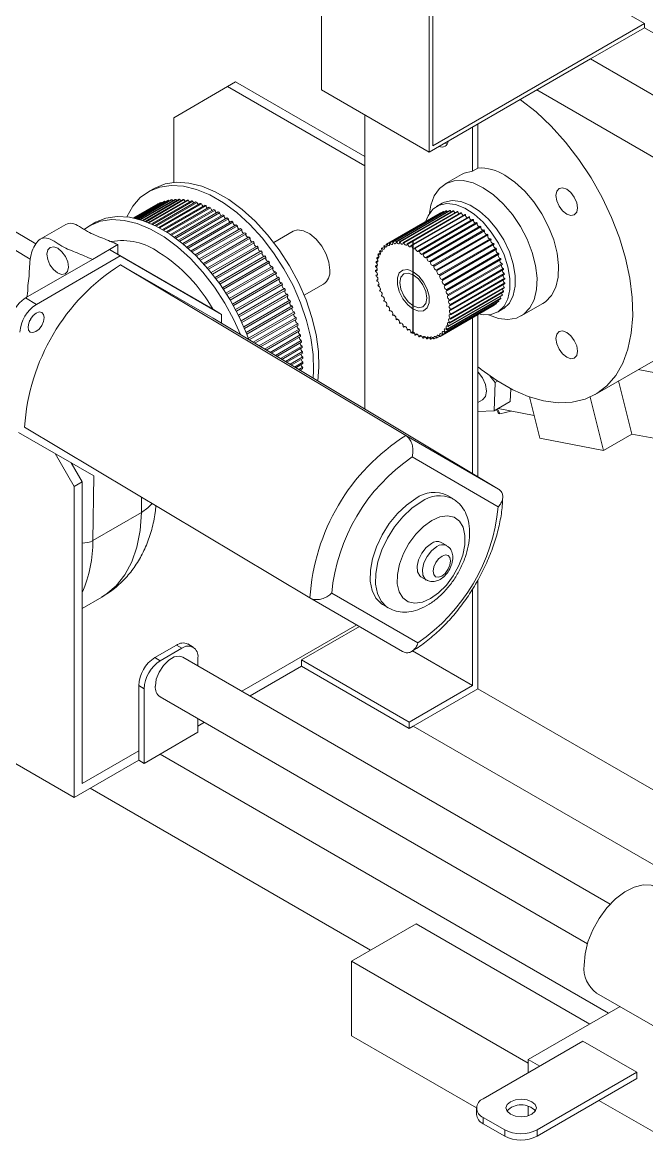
# Model space of a CAD drawing. Header units: millimetres. Extents: x 174 to 988, y 116 to 750.
# Drawn here: x 774.1 to 815.1, y 240.2 to 313.4 of the extents above; entities that cross this region are included whole.
import ezdxf

# ---------------------------------------------------------------- set-up
doc = ezdxf.new("R2010")
doc.units = ezdxf.units.MM
doc.linetypes.add('CENTERX2', pattern=[20.32, 12.7, -2.54, 2.54, -2.54])

msp = doc.modelspace()

# ---------------------------------------------------------------- linework, layer by layer
at = {"color": 7, "linetype": 'Continuous', "lineweight": 15}
for p, q in [((793.76, 308.929), (793.76, 321.177)), ((800.831, 304.847), (800.831, 317.095)), ((801.079, 317.238), (801.079, 305.276)), ((814.974, 313.297), (807.903, 317.379)), ((801.079, 305.276), (814.974, 313.297)), ((814.974, 313.297), (814.974, 313.011)), ((814.974, 313.011), (811.438, 310.97)), ((829.021, 304.902), (814.974, 313.011)), ((811.438, 310.97), (800.831, 304.847)), ((892.755, 264.027), (811.438, 310.97)), ((787.596, 309.152), (784.061, 307.11)), ((788.127, 309.458), (787.596, 309.152)), ((796.612, 303.947), (787.596, 309.152)), ((796.612, 304.56), (788.127, 309.458)), ((800.831, 304.847), (793.76, 308.929)), ((834.773, 293.417), (807.902, 308.929)), ((784.061, 302.861), (784.061, 307.11)), ((796.612, 307.283), (796.612, 287.997)), ((804.037, 303.81), (804.037, 306.698)), ((803.683, 306.493), (803.683, 303.606)), ((804.037, 303.81), (803.683, 303.606)), ((774.999, 298.83), (767.44, 303.349)), ((802.951, 303.38), (801.89, 302.768)), ((782.743, 302.454), (782.39, 302.25)), ((783.022, 301.455), (781.422, 300.532)), ((781.444, 300.527), (783.179, 301.528)), ((783.243, 301.554), (781.458, 300.524)), ((781.503, 300.514), (783.408, 301.614)), ((783.474, 301.634), (781.525, 300.509)), ((781.591, 300.493), (783.646, 301.68)), ((783.715, 301.695), (781.621, 300.486)), ((781.707, 300.464), (783.893, 301.726)), ((783.964, 301.735), (781.744, 300.453)), ((781.848, 300.424), (784.148, 301.752)), ((784.222, 301.756), (781.892, 300.411)), ((782.011, 300.373), (784.411, 301.758)), ((784.487, 301.756), (782.061, 300.356)), ((782.195, 300.309), (784.68, 301.744)), ((784.758, 301.737), (782.25, 300.289)), ((782.396, 300.232), (784.956, 301.71)), ((785.035, 301.697), (782.456, 300.208)), ((782.612, 300.141), (785.237, 301.657)), ((785.317, 301.638), (782.676, 300.113)), ((782.841, 300.035), (785.522, 301.583)), ((785.604, 301.559), (782.908, 300.002)), ((783.029, 301.442), (783.022, 301.455)), ((783.081, 299.914), (785.811, 301.49)), ((785.894, 301.46), (783.151, 299.877)), ((783.259, 301.528), (783.243, 301.554)), ((783.498, 301.594), (783.474, 301.634)), ((801.683, 301.494), (801.33, 301.289)), ((781.418, 300.532), (782.961, 301.423)), ((783.33, 299.777), (786.103, 301.378)), ((786.187, 301.343), (783.402, 299.735)), ((783.586, 299.624), (786.398, 301.247)), ((786.481, 301.206), (783.66, 299.578)), ((783.849, 299.455), (786.693, 301.097)), ((786.777, 301.051), (783.924, 299.404)), ((784.116, 299.27), (786.989, 300.929)), ((787.073, 300.878), (784.193, 299.215)), ((784.386, 299.07), (787.285, 300.743)), ((801.563, 300.847), (798.027, 298.806)), ((798.061, 298.825), (801.596, 300.866)), ((801.754, 300.939), (798.218, 298.898)), ((798.255, 298.911), (801.79, 300.952)), ((801.962, 300.997), (798.426, 298.956)), ((798.466, 298.962), (802.001, 301.003)), ((802.185, 301.02), (798.65, 298.979)), ((798.691, 298.979), (802.227, 301.02)), ((802.421, 301.008), (798.885, 298.967)), ((798.929, 298.961), (802.465, 301.002)), ((802.666, 300.961), (799.131, 298.92)), ((799.176, 298.908), (802.712, 300.949)), ((802.919, 300.88), (799.384, 298.839)), ((799.43, 298.821), (802.966, 300.862)), ((803.177, 300.766), (799.641, 298.725)), ((799.688, 298.701), (803.223, 300.742)), ((801.596, 300.866), (801.604, 300.852)), ((801.79, 300.952), (801.814, 300.911)), ((776.98, 300.11), (775.305, 299.143)), ((778.854, 300.209), (778.501, 300.005)), ((787.369, 300.687), (784.464, 299.01)), ((784.659, 298.854), (787.58, 300.54)), ((787.663, 300.479), (784.736, 298.789)), ((784.932, 298.622), (787.873, 300.32)), ((787.956, 300.255), (785.009, 298.554)), ((785.205, 298.377), (788.163, 300.084)), ((788.245, 300.015), (785.282, 298.304)), ((803.436, 300.619), (799.9, 298.578)), ((799.947, 298.548), (803.483, 300.589)), ((803.693, 300.442), (800.158, 298.401)), ((800.204, 298.366), (803.74, 300.407)), ((803.947, 300.236), (800.412, 298.195)), ((800.457, 298.155), (803.993, 300.196)), ((804.194, 300.004), (800.659, 297.963)), ((785.477, 298.117), (788.45, 299.833)), ((788.53, 299.759), (785.553, 298.041)), ((785.746, 297.843), (788.732, 299.567)), ((788.812, 299.489), (785.822, 297.763)), ((786.012, 297.557), (789.01, 299.287)), ((791.9, 299.657), (790.631, 298.924)), ((800.703, 297.918), (804.238, 299.959)), ((804.432, 299.747), (800.897, 297.706)), ((800.938, 297.658), (804.474, 299.699)), ((804.658, 299.47), (801.122, 297.429)), ((801.162, 297.377), (804.697, 299.418)), ((780.397, 298.786), (779.851, 298.47)), ((780.397, 298.786), (780.387, 298.161)), ((789.087, 299.205), (786.087, 297.473)), ((786.274, 297.258), (789.281, 298.994)), ((789.357, 298.909), (786.347, 297.171)), ((786.531, 296.948), (789.546, 298.688)), ((789.62, 298.6), (786.603, 296.858)), ((797.731, 298.554), (797.879, 298.639)), ((797.886, 298.706), (798.035, 298.792)), ((804.869, 299.175), (801.333, 297.134)), ((801.37, 297.078), (804.905, 299.119)), ((805.063, 298.865), (801.527, 296.824)), ((801.561, 296.766), (805.096, 298.807)), ((805.238, 298.543), (801.702, 296.502)), ((778.722, 297.819), (774.338, 295.288)), ((780.558, 298.048), (775.045, 294.865)), ((779.851, 298.47), (778.722, 297.819)), ((779.851, 298.47), (780.558, 298.048)), ((780.387, 298.161), (779.851, 298.47)), ((786.497, 294.634), (780.387, 298.161)), ((787.204, 294.211), (780.558, 298.048)), ((786.782, 296.627), (789.804, 298.371)), ((789.876, 298.279), (786.852, 296.534)), ((787.026, 296.296), (790.054, 298.043)), ((790.123, 297.948), (787.095, 296.2)), ((797.41, 297.927), (797.542, 298.003)), ((797.492, 298.163), (797.631, 298.243)), ((797.6, 298.373), (797.744, 298.456)), ((801.732, 296.443), (805.268, 298.484)), ((805.392, 298.214), (801.857, 296.173)), ((801.882, 296.112), (805.418, 298.153)), ((805.524, 297.88), (801.988, 295.839)), ((802.01, 295.778), (805.545, 297.819)), ((799.307, 286.261), (780.572, 297.462)), ((780.572, 297.462), (786.649, 293.954)), ((787.264, 295.956), (790.295, 297.705)), ((790.361, 297.608), (787.329, 295.857)), ((787.493, 295.607), (790.526, 297.359)), ((790.59, 297.259), (787.556, 295.507)), ((797.321, 297.089), (797.425, 297.149)), ((797.324, 297.387), (797.438, 297.453)), ((797.353, 297.667), (797.477, 297.739)), ((805.631, 297.546), (802.096, 295.505)), ((802.113, 295.444), (805.648, 297.485)), ((805.714, 297.215), (802.178, 295.174)), ((802.191, 295.114), (805.726, 297.155)), ((787.713, 295.252), (790.748, 297.004)), ((790.809, 296.902), (787.774, 295.15)), ((787.924, 294.89), (790.959, 296.642)), ((791.017, 296.538), (787.982, 294.786)), ((797.346, 296.777), (797.438, 296.83)), ((797.397, 296.454), (797.476, 296.5)), ((805.77, 296.89), (802.235, 294.849)), ((802.242, 294.791), (805.777, 296.832)), ((805.8, 296.576), (802.264, 294.535)), ((802.267, 294.479), (805.802, 296.52)), ((788.125, 294.523), (791.159, 296.275)), ((791.214, 296.169), (788.18, 294.418)), ((788.316, 294.151), (791.348, 295.902)), ((791.399, 295.795), (788.368, 294.045)), ((792.631, 295.46), (793.9, 296.193)), ((797.475, 296.124), (797.54, 296.162)), ((797.578, 295.79), (797.629, 295.819)), ((802.178, 293.642), (805.714, 295.683)), ((805.726, 295.728), (802.191, 293.687)), ((802.235, 293.901), (805.77, 295.942)), ((805.777, 295.992), (802.242, 293.951)), ((802.264, 294.182), (805.8, 296.223)), ((805.802, 296.275), (802.267, 294.234)), ((811.749, 288.957), (824.123, 296.1)), ((774.338, 295.288), (775.045, 294.865)), ((788.495, 293.777), (791.524, 295.525)), ((791.572, 295.418), (788.544, 293.67)), ((788.663, 293.4), (791.687, 295.146)), ((791.731, 295.038), (788.709, 293.293)), ((797.706, 295.456), (797.741, 295.477)), ((797.856, 295.126), (797.876, 295.137)), ((801.702, 292.863), (805.238, 294.904)), ((805.268, 294.929), (801.732, 292.888)), ((801.857, 293.014), (805.392, 295.055)), ((805.418, 295.086), (801.882, 293.045)), ((801.988, 293.196), (805.524, 295.237)), ((805.545, 295.273), (802.01, 293.232)), ((802.096, 293.406), (805.631, 295.447)), ((805.648, 295.488), (802.113, 293.447)), ((805.245, 294.97), (805.268, 294.929)), ((806.89, 294.107), (808.304, 294.924)), ((786.497, 294.634), (787.204, 294.211)), ((787.195, 293.628), (787.204, 294.211)), ((788.82, 293.022), (791.838, 294.764)), ((791.878, 294.656), (788.862, 292.915)), ((788.964, 292.644), (791.974, 294.382)), ((792.01, 294.273), (789.011, 292.542)), ((798.027, 294.802), (798.032, 294.805)), ((798.065, 294.748), (798.061, 294.745)), ((798.275, 294.447), (798.255, 294.435)), ((798.502, 294.16), (798.466, 294.139)), ((805.096, 294.804), (801.561, 292.763)), ((804.037, 283.558), (804.037, 294.192)), ((805.088, 294.818), (805.096, 294.804)), ((805.329, 294.361), (805.683, 294.565)), ((805.384, 282.753), (786.649, 293.954)), ((789.286, 292.377), (792.097, 294)), ((792.129, 293.892), (789.394, 292.313)), ((789.664, 292.152), (792.205, 293.619)), ((792.234, 293.511), (789.769, 292.089)), ((798.742, 293.891), (798.691, 293.862)), ((798.994, 293.644), (798.929, 293.606)), ((799.255, 293.419), (799.176, 293.373)), ((803.683, 293.988), (803.683, 283.77)), ((790.032, 291.931), (792.299, 293.24)), ((792.323, 293.134), (790.135, 291.87)), ((790.39, 291.717), (792.378, 292.865)), ((792.398, 292.76), (790.49, 291.658)), ((799.522, 293.221), (799.43, 293.167)), ((799.792, 293.05), (799.688, 292.99)), ((800.062, 292.91), (799.947, 292.843)), ((800.328, 292.801), (800.204, 292.729)), ((800.589, 292.724), (800.457, 292.648)), ((800.842, 292.682), (800.703, 292.601)), ((801.083, 292.673), (800.938, 292.59)), ((801.309, 292.698), (801.162, 292.613)), ((801.519, 292.757), (801.37, 292.671)), ((790.737, 291.51), (792.442, 292.494)), ((792.458, 292.39), (790.833, 291.452)), ((791.072, 291.31), (792.491, 292.129)), ((792.502, 292.026), (791.165, 291.254)), ((791.394, 291.117), (792.525, 291.77)), ((792.531, 291.669), (791.483, 291.064)), ((791.702, 290.933), (792.543, 291.418)), ((792.545, 291.32), (791.787, 290.882)), ((791.996, 290.757), (792.545, 291.075)), ((792.543, 290.979), (792.076, 290.709)), ((792.274, 290.591), (792.532, 290.74)), ((792.526, 290.647), (792.35, 290.546)), ((817.63, 290), (814.567, 290.583)), ((805.164, 289.734), (804.82, 290.18)), ((805.334, 289.832), (805.164, 289.734)), ((813.279, 289.84), (814.144, 286.358)), ((805.108, 287.882), (805.164, 289.734)), ((806.168, 288.494), (806.194, 289.331)), ((804.037, 288.418), (804.347, 288.598)), ((806.168, 288.494), (805.108, 287.882)), ((807.425, 288.792), (808.098, 286.084)), ((811.418, 288.786), (812.288, 285.286)), ((804.037, 287.842), (805.108, 287.882)), ((805.266, 287.973), (805.37, 287.748)), ((805.329, 288.01), (805.482, 287.678)), ((807.726, 287.579), (805.363, 288.029)), ((806.219, 287.866), (805.482, 287.678)), ((773.863, 286.471), (778.822, 283.608)), ((793.01, 275.609), (774.274, 286.811)), ((805.384, 282.753), (799.307, 286.261)), ((808.098, 286.084), (812.288, 285.286)), ((812.288, 285.286), (814.144, 286.358)), ((816.068, 285.992), (814.144, 286.358)), ((777.52, 282.924), (776.277, 285.077)), ((799.716, 284.856), (805.372, 281.591)), ((777.338, 284.465), (778.05, 283.23)), ((778.05, 283.23), (777.52, 282.924)), ((778.05, 283.23), (778.05, 263.429)), ((778.756, 279.375), (778.822, 283.608)), ((777.52, 282.924), (777.52, 262.511)), ((802.394, 282.121), (802.041, 282.332)), ((778.756, 279.375), (781.938, 281.212)), ((801.991, 279.038), (801.637, 279.249)), ((800.292, 276.999), (800.645, 276.788)), ((804.037, 269.654), (804.037, 276.799)), ((800.092, 272.661), (794.436, 275.926)), ((803.683, 276.191), (803.683, 269.858)), ((778.05, 274.919), (779.35, 275.67)), ((793.01, 275.609), (799.087, 272.101)), ((797.767, 275.184), (798.121, 274.973)), ((788.545, 269.487), (796.079, 273.837)), ((796.256, 273.735), (792.456, 271.541)), ((784.238, 272.513), (782.823, 271.696)), ((784.591, 272.309), (783.177, 271.492)), ((784.591, 272.309), (784.238, 272.513)), ((785.341, 272.383), (784.988, 272.587)), ((782.823, 271.696), (783.177, 271.492)), ((812.73, 255.525), (784.667, 271.726)), ((785.652, 271.157), (785.652, 271.696)), ((792.456, 271.541), (792.456, 271.133)), ((799.528, 267.459), (792.456, 271.541)), ((803.683, 269.858), (799.742, 272.133)), ((789.075, 269.181), (792.456, 271.133)), ((799.528, 267.051), (792.456, 271.133)), ((782.116, 269.655), (781.763, 269.859)), ((781.763, 269.859), (781.763, 265.572)), ((782.116, 264.756), (782.116, 269.655)), ((803.683, 269.858), (799.528, 267.459)), ((799.794, 267.205), (804.037, 269.654)), ((825.344, 257.354), (804.037, 269.654)), ((777.52, 262.511), (766.081, 269.114)), ((783.167, 269.128), (811.23, 252.927)), ((785.652, 266.797), (785.652, 267.693)), ((786.075, 267.449), (785.652, 267.205)), ((799.528, 267.459), (799.528, 267.051)), ((799.528, 267.051), (799.794, 267.205)), ((822.519, 254.086), (799.794, 267.205)), ((785.652, 266.797), (783.177, 265.368)), ((777.52, 262.511), (781.763, 264.96)), ((778.05, 263.429), (781.763, 265.572)), ((781.763, 265.572), (781.763, 264.96)), ((781.763, 264.96), (782.116, 264.756)), ((783.177, 265.368), (782.116, 264.756)), ((812.619, 248.371), (783.177, 265.368)), ((796.979, 252.501), (778.58, 263.123)), ((799.985, 254.236), (795.742, 251.787)), ((799.985, 254.236), (811.382, 247.657)), ((795.742, 251.787), (795.742, 246.888)), ((795.742, 251.787), (807.349, 245.087)), ((811.835, 249.692), (815.991, 247.292)), ((807.349, 245.329), (813.37, 248.805)), ((795.742, 246.888), (803.945, 242.152)), ((804.385, 242.754), (810.935, 246.536)), ((810.935, 246.536), (814.471, 244.495)), ((808.097, 244.897), (807.349, 245.329)), ((807.349, 244.465), (807.349, 245.329)), ((814.471, 244.495), (807.92, 240.713)), ((814.471, 244.495), (814.471, 244.086)), ((814.471, 244.086), (811.986, 242.652)), ((807.349, 241.644), (807.349, 242.257)), ((811.986, 242.652), (807.92, 240.305)), ((862.462, 213.513), (811.986, 242.652)), ((803.945, 242.142), (803.945, 241.734)), ((805.799, 240.713), (804.385, 241.53)), ((804.385, 241.53), (804.385, 241.121)), ((805.799, 240.305), (804.385, 241.121)), ((805.799, 240.713), (805.799, 240.305)), ((807.92, 240.713), (807.92, 240.305))]:
    msp.add_line(p, q, dxfattribs=at)
at = {"color": 8, "linetype": 'Continuous', "lineweight": 15}
for p, q in [((765.159, 303.493), (774.641, 297.824)), ((774.751, 294.019), (774.741, 294.025)), ((777.42, 284.417), (777.419, 284.324)), ((781.954, 282.219), (781.938, 281.212))]:
    msp.add_line(p, q, dxfattribs=at)
at = {"color": 7, "linetype": 'CENTERX2'}
msp.add_line((799.794, 292.926), (799.794, 299.05), dxfattribs=at)
at = {"color": 7, "linetype": 'Continuous', "lineweight": 15, "flags": 128}
for points in [[(804.077, 290.75), (804.26, 290.602), (805.287, 289.863), (806.322, 289.265), (807.349, 288.819), (808.353, 288.531), (809.318, 288.405), (810.23, 288.444), (811.075, 288.647), (811.84, 289.011), (812.514, 289.53), (813.086, 290.196), (813.547, 291), (813.891, 291.929), (814.112, 292.969), (814.208, 294.104), (814.176, 295.317), (814.017, 296.59), (813.734, 297.903), (813.33, 299.237), (812.813, 300.571), (812.189, 301.885), (811.468, 303.159), (810.662, 304.374), (809.782, 305.511), (808.842, 306.554), (807.855, 307.486), (806.838, 308.293), (806.821, 308.305)], [(802.029, 305.384), (802.009, 305.386), (801.84, 305.43)], [(801.84, 305.43), (802.009, 305.386), (802.029, 305.384)], [(804.39, 302.52), (803.721, 302.833), (803.076, 302.986), (802.479, 302.976), (801.95, 302.801), (801.51, 302.468), (801.174, 301.99), (800.954, 301.384), (800.871, 300.859)], [(802.951, 303.38), (803.136, 303.472), (803.683, 303.606)], [(808.304, 294.924), (808.476, 295.038), (808.866, 295.445), (809.145, 295.99), (809.304, 296.653), (809.336, 297.41), (809.24, 298.233), (809.02, 299.093), (808.684, 299.96), (808.244, 300.8), (807.716, 301.585), (807.118, 302.286), (806.474, 302.877), (805.804, 303.337)], [(780.984, 300.603), (780.986, 300.609), (781.375, 301.307), (781.87, 301.871), (782.464, 302.291), (783.143, 302.559), (783.896, 302.668), (784.706, 302.618), (785.56, 302.41), (786.439, 302.046), (787.326, 301.534), (788.206, 300.885), (789.06, 300.111), (789.871, 299.226), (790.624, 298.249), (791.305, 297.198), (791.9, 296.093), (792.397, 294.957), (792.787, 293.811), (793.063, 292.677), (793.218, 291.578)], [(782.743, 302.454), (782.817, 302.495), (783.497, 302.763), (784.249, 302.873), (785.06, 302.823), (785.913, 302.614), (786.792, 302.25), (787.68, 301.738), (788.559, 301.089), (789.413, 300.315), (790.225, 299.43), (790.978, 298.453), (791.659, 297.402), (792.254, 296.297), (792.751, 295.161), (793.141, 294.015), (793.416, 292.881), (793.571, 291.782)], [(804.727, 294.179), (805.386, 293.945), (806.01, 293.873), (806.576, 293.967), (807.062, 294.221), (807.452, 294.629), (807.731, 295.173), (807.89, 295.836), (807.922, 296.593), (807.826, 297.417), (807.606, 298.277), (807.27, 299.143), (806.83, 299.984), (806.302, 300.769), (805.704, 301.469), (805.059, 302.06), (804.39, 302.52)], [(809.87, 302.418), (809.6, 302.513), (809.37, 302.468), (809.217, 302.292), (809.163, 302.01), (809.217, 301.667), (809.37, 301.313), (809.6, 301.004), (809.87, 300.785), (810.141, 300.691), (810.37, 300.736), (810.524, 300.912), (810.577, 301.194), (810.524, 301.537), (810.37, 301.891), (810.141, 302.2), (809.87, 302.418)], [(783.746, 301.641), (783.744, 301.644), (783.715, 301.695)], [(784.003, 301.668), (783.992, 301.684), (783.964, 301.735)], [(784.268, 301.676), (784.248, 301.704), (784.222, 301.756)], [(784.541, 301.664), (784.511, 301.704), (784.487, 301.756)], [(800.605, 300.275), (800.763, 300.679), (801.078, 301.102), (801.498, 301.372), (802.005, 301.476), (802.573, 301.409), (803.176, 301.175), (803.787, 300.784), (804.376, 300.255), (804.917, 299.612), (805.383, 298.886), (805.753, 298.11), (806.01, 297.321), (806.141, 296.555), (806.141, 295.849), (806.01, 295.235), (805.753, 294.742), (805.383, 294.394), (804.917, 294.206), (804.376, 294.187), (804.089, 294.241)], [(801.683, 301.494), (801.852, 301.576), (802.358, 301.68), (802.926, 301.613), (803.53, 301.379), (804.141, 300.988), (804.73, 300.459), (805.27, 299.816), (805.737, 299.09), (806.107, 298.314), (806.363, 297.525), (806.495, 296.759), (806.495, 296.053), (806.363, 295.439), (806.107, 294.946), (805.737, 294.598), (805.683, 294.565)], [(802.001, 301.003), (802.029, 300.953), (802.041, 300.937)], [(802.227, 301.02), (802.251, 300.968), (802.282, 300.928)], [(778.2, 299.806), (778.575, 300.046), (779.254, 300.313), (780.007, 300.423), (780.817, 300.373), (781.67, 300.164), (782.55, 299.801), (783.437, 299.289), (784.317, 298.64), (785.17, 297.866), (785.982, 296.981), (786.735, 296.004), (787.416, 294.953), (788.011, 293.848), (788.44, 292.883)], [(778.854, 300.209), (778.928, 300.25), (779.608, 300.518), (780.36, 300.627), (781.171, 300.577), (782.024, 300.369), (782.903, 300.005), (783.791, 299.493), (784.67, 298.844), (785.524, 298.07), (786.335, 297.185), (787.089, 296.208), (787.77, 295.157), (788.364, 294.052), (788.862, 292.916), (789.003, 292.537)], [(794.314, 297.109), (794.251, 297.626), (794.068, 298.17), (793.781, 298.693), (793.416, 299.147), (793.005, 299.492), (792.585, 299.699), (792.193, 299.747), (791.9, 299.657)], [(804.238, 299.959), (804.23, 299.917), (804.238, 299.867), (804.26, 299.814), (804.293, 299.768), (804.333, 299.734), (804.373, 299.719), (804.381, 299.718)], [(804.474, 299.699), (804.462, 299.661), (804.465, 299.612), (804.483, 299.559), (804.514, 299.51), (804.553, 299.473), (804.593, 299.452), (804.622, 299.449)], [(804.697, 299.418), (804.681, 299.384), (804.68, 299.337), (804.694, 299.285), (804.722, 299.234), (804.759, 299.193), (804.8, 299.167), (804.838, 299.161), (804.848, 299.163)], [(776.432, 296.924), (776.163, 297.147), (775.936, 297.46), (775.787, 297.814), (775.738, 298.155), (775.797, 298.433), (775.954, 298.604), (776.186, 298.642), (776.457, 298.542), (776.727, 298.319), (776.954, 298.006), (777.103, 297.652), (777.152, 297.31), (777.093, 297.033), (776.936, 296.862), (776.704, 296.823), (776.432, 296.924)], [(789.766, 298.349), (789.74, 298.352), (789.699, 298.373), (789.66, 298.41), (789.629, 298.46), (789.61, 298.513), (789.607, 298.562), (789.62, 298.6)], [(797.6, 298.373), (797.639, 298.336), (797.679, 298.316), (797.716, 298.316), (797.743, 298.336), (797.756, 298.373), (797.753, 298.422), (797.736, 298.474), (797.706, 298.523)], [(797.731, 298.554), (797.769, 298.514), (797.809, 298.489), (797.848, 298.484), (797.878, 298.498), (797.895, 298.531), (797.897, 298.577), (797.883, 298.63), (797.856, 298.68)], [(797.886, 298.706), (797.921, 298.662), (797.961, 298.632), (798.001, 298.621), (798.034, 298.631), (798.055, 298.659), (798.061, 298.702), (798.051, 298.754), (798.027, 298.806)], [(798.061, 298.825), (798.094, 298.778), (798.134, 298.744), (798.174, 298.728), (798.209, 298.732), (798.233, 298.756), (798.244, 298.795), (798.239, 298.845), (798.218, 298.898)], [(798.255, 298.911), (798.285, 298.862), (798.324, 298.824), (798.365, 298.803), (798.402, 298.801), (798.429, 298.82), (798.444, 298.855), (798.443, 298.903), (798.426, 298.956)], [(798.466, 298.962), (798.493, 298.912), (798.53, 298.87), (798.571, 298.844), (798.61, 298.837), (798.64, 298.85), (798.659, 298.882), (798.662, 298.927), (798.65, 298.979)], [(798.691, 298.979), (798.716, 298.927), (798.75, 298.883), (798.791, 298.852), (798.831, 298.839), (798.864, 298.847), (798.886, 298.874), (798.893, 298.916), (798.885, 298.967)], [(798.929, 298.961), (798.95, 298.909), (798.982, 298.861), (799.021, 298.826), (799.062, 298.808), (799.098, 298.811), (799.123, 298.833), (799.135, 298.871), (799.131, 298.92)], [(799.176, 298.908), (799.193, 298.856), (799.223, 298.806), (799.261, 298.767), (799.301, 298.744), (799.339, 298.741), (799.368, 298.758), (799.383, 298.792), (799.384, 298.839)], [(799.43, 298.821), (799.443, 298.769), (799.469, 298.718), (799.506, 298.675), (799.546, 298.648), (799.585, 298.639), (799.617, 298.651), (799.636, 298.681), (799.641, 298.725)], [(799.688, 298.701), (799.697, 298.65), (799.72, 298.597), (799.754, 298.552), (799.794, 298.52), (799.834, 298.506), (799.868, 298.512), (799.891, 298.537), (799.9, 298.578)], [(799.947, 298.548), (799.951, 298.499), (799.971, 298.446), (800.003, 298.398), (800.042, 298.362), (800.082, 298.342), (800.119, 298.343), (800.145, 298.364), (800.158, 298.401)], [(804.905, 299.119), (804.885, 299.09), (804.88, 299.046), (804.89, 298.995), (804.915, 298.943), (804.95, 298.899), (804.99, 298.868), (805.03, 298.856), (805.058, 298.862)], [(805.091, 298.804), (805.072, 298.782), (805.063, 298.742), (805.069, 298.692), (805.09, 298.639), (805.123, 298.592), (805.162, 298.557), (805.203, 298.54), (805.238, 298.543)], [(790.024, 298.026), (789.987, 298.029), (789.946, 298.053), (789.908, 298.092), (789.878, 298.142), (789.862, 298.195), (789.861, 298.243), (789.876, 298.279)], [(790.272, 297.693), (790.264, 297.691), (790.226, 297.697), (790.185, 297.723), (790.147, 297.764), (790.119, 297.815), (790.105, 297.868), (790.106, 297.915), (790.123, 297.948)], [(797.353, 297.667), (797.394, 297.644), (797.432, 297.64), (797.461, 297.656), (797.477, 297.691), (797.478, 297.737), (797.463, 297.79), (797.435, 297.84), (797.397, 297.881)], [(797.41, 297.927), (797.45, 297.898), (797.489, 297.889), (797.521, 297.9), (797.541, 297.93), (797.546, 297.974), (797.535, 298.026), (797.51, 298.078), (797.475, 298.122)], [(797.492, 298.163), (797.532, 298.13), (797.572, 298.115), (797.607, 298.121), (797.63, 298.146), (797.639, 298.187), (797.633, 298.237), (797.611, 298.29), (797.578, 298.337)], [(800.204, 298.366), (800.205, 298.318), (800.22, 298.266), (800.249, 298.216), (800.286, 298.176), (800.327, 298.151), (800.365, 298.146), (800.395, 298.162), (800.412, 298.195)], [(800.457, 298.155), (800.453, 298.11), (800.465, 298.058), (800.49, 298.007), (800.526, 297.963), (800.567, 297.934), (800.606, 297.924), (800.638, 297.934), (800.659, 297.963)], [(800.703, 297.918), (800.695, 297.876), (800.702, 297.826), (800.724, 297.773), (800.757, 297.727), (800.797, 297.693), (800.838, 297.678), (800.872, 297.682), (800.897, 297.706)], [(805.247, 298.472), (805.24, 298.464), (805.227, 298.428), (805.229, 298.379), (805.246, 298.327), (805.276, 298.277), (805.314, 298.239), (805.355, 298.216), (805.392, 298.214)], [(805.382, 298.133), (805.37, 298.107), (805.368, 298.061), (805.381, 298.009), (805.408, 297.958), (805.444, 297.915), (805.485, 297.888), (805.524, 297.88)], [(790.512, 297.35), (790.495, 297.347), (790.455, 297.356), (790.414, 297.384), (790.378, 297.427), (790.352, 297.479), (790.339, 297.531), (790.343, 297.576), (790.361, 297.608)], [(790.742, 297), (790.715, 296.995), (790.675, 297.006), (790.634, 297.037), (790.599, 297.082), (790.574, 297.134), (790.564, 297.186), (790.57, 297.23), (790.59, 297.259)], [(797.321, 297.089), (797.361, 297.076), (797.395, 297.084), (797.417, 297.11), (797.425, 297.152), (797.417, 297.203), (797.395, 297.255), (797.361, 297.301), (797.321, 297.334)], [(797.324, 297.387), (797.364, 297.369), (797.4, 297.37), (797.426, 297.392), (797.438, 297.43), (797.435, 297.479), (797.416, 297.532), (797.385, 297.58), (797.346, 297.618)], [(799.794, 297.009), (799.431, 297.145), (799.112, 297.116), (798.875, 296.927), (798.749, 296.6), (798.749, 296.175), (798.875, 295.702), (799.112, 295.24), (799.431, 294.843), (799.794, 294.559), (800.157, 294.424), (800.476, 294.452), (800.713, 294.642), (800.839, 294.969), (800.839, 295.394), (800.713, 295.866), (800.476, 296.329), (800.157, 296.726), (799.794, 297.009)], [(800.938, 297.658), (800.926, 297.62), (800.929, 297.571), (800.948, 297.518), (800.978, 297.469), (801.017, 297.432), (801.058, 297.411), (801.095, 297.41), (801.122, 297.429)], [(801.162, 297.377), (801.145, 297.343), (801.144, 297.296), (801.159, 297.244), (801.186, 297.193), (801.223, 297.152), (801.264, 297.126), (801.303, 297.12), (801.333, 297.134)], [(801.37, 297.078), (801.349, 297.049), (801.344, 297.005), (801.355, 296.954), (801.379, 296.902), (801.414, 296.858), (801.454, 296.827), (801.494, 296.815), (801.527, 296.824)], [(790.959, 296.642), (790.925, 296.636), (790.885, 296.65), (790.844, 296.683), (790.81, 296.729), (790.787, 296.782), (790.779, 296.833), (790.787, 296.875), (790.809, 296.902)], [(791.159, 296.275), (791.124, 296.271), (791.083, 296.288), (791.043, 296.323), (791.01, 296.37), (790.989, 296.423), (790.983, 296.474), (790.993, 296.514), (791.011, 296.535)], [(797.346, 296.777), (797.385, 296.77), (797.416, 296.782), (797.435, 296.813), (797.438, 296.858), (797.426, 296.91), (797.4, 296.962), (797.364, 297.005), (797.324, 297.034)], [(797.397, 296.454), (797.435, 296.452), (797.463, 296.47), (797.478, 296.506), (797.477, 296.553), (797.461, 296.606), (797.432, 296.656), (797.394, 296.695), (797.353, 296.719)], [(797.475, 296.124), (797.51, 296.128), (797.535, 296.151), (797.546, 296.19), (797.541, 296.239), (797.521, 296.292), (797.489, 296.34), (797.45, 296.376), (797.41, 296.395)], [(800.678, 295.274), (800.611, 295.703), (800.419, 296.145), (800.132, 296.532), (799.794, 296.805), (799.456, 296.922), (799.169, 296.867), (798.977, 296.646), (798.91, 296.294), (798.977, 295.865), (799.169, 295.423), (799.456, 295.037), (799.794, 294.764), (800.132, 294.646), (800.419, 294.702), (800.611, 294.922), (800.678, 295.274)], [(801.561, 296.766), (801.537, 296.741), (801.527, 296.701), (801.533, 296.651), (801.554, 296.598), (801.587, 296.551), (801.626, 296.516), (801.667, 296.499), (801.702, 296.502)], [(801.732, 296.443), (801.705, 296.423), (801.691, 296.387), (801.693, 296.338), (801.71, 296.286), (801.74, 296.236), (801.778, 296.198), (801.819, 296.175), (801.857, 296.173)], [(791.348, 295.902), (791.311, 295.901), (791.27, 295.921), (791.231, 295.958), (791.199, 296.006), (791.18, 296.059), (791.176, 296.109), (791.188, 296.147), (791.2, 296.161)], [(791.524, 295.525), (791.486, 295.527), (791.445, 295.549), (791.407, 295.588), (791.377, 295.638), (791.359, 295.691), (791.357, 295.74), (791.371, 295.776), (791.377, 295.783)], [(797.578, 295.79), (797.611, 295.799), (797.633, 295.827), (797.639, 295.87), (797.63, 295.921), (797.607, 295.973), (797.572, 296.018), (797.532, 296.05), (797.492, 296.064)], [(797.706, 295.456), (797.736, 295.47), (797.753, 295.503), (797.756, 295.549), (797.743, 295.601), (797.716, 295.652), (797.679, 295.694), (797.639, 295.721), (797.6, 295.729)], [(801.882, 296.112), (801.852, 296.098), (801.835, 296.066), (801.832, 296.02), (801.845, 295.968), (801.872, 295.917), (801.909, 295.874), (801.949, 295.847), (801.988, 295.839)], [(802.01, 295.778), (801.977, 295.769), (801.955, 295.742), (801.949, 295.699), (801.958, 295.648), (801.981, 295.595), (802.016, 295.55), (802.056, 295.518), (802.096, 295.505)], [(791.687, 295.146), (791.649, 295.151), (791.608, 295.175), (791.57, 295.216), (791.541, 295.266), (791.526, 295.319), (791.526, 295.367), (791.542, 295.401)], [(791.838, 294.764), (791.798, 294.772), (791.757, 294.799), (791.721, 294.841), (791.693, 294.893), (791.68, 294.945), (791.683, 294.991), (791.694, 295.016)], [(797.856, 295.126), (797.883, 295.145), (797.897, 295.182), (797.895, 295.23), (797.878, 295.283), (797.848, 295.332), (797.809, 295.371), (797.769, 295.393), (797.731, 295.396)], [(798.027, 294.802), (798.051, 294.827), (798.061, 294.867), (798.055, 294.918), (798.034, 294.97), (798.001, 295.017), (797.961, 295.052), (797.921, 295.069), (797.886, 295.066)], [(802.113, 295.444), (802.078, 295.441), (802.053, 295.418), (802.042, 295.379), (802.047, 295.329), (802.067, 295.276), (802.099, 295.228), (802.138, 295.192), (802.178, 295.174)], [(802.191, 295.114), (802.153, 295.116), (802.125, 295.098), (802.11, 295.063), (802.111, 295.015), (802.127, 294.963), (802.156, 294.913), (802.194, 294.873), (802.235, 294.849)], [(805.38, 295.154), (805.388, 295.135), (805.418, 295.086)], [(805.493, 295.367), (805.512, 295.32), (805.545, 295.273)], [(775.017, 293.082), (774.815, 293.011), (774.645, 293.044), (774.533, 293.174), (774.497, 293.383), (774.541, 293.639), (774.659, 293.902), (774.833, 294.133), (775.036, 294.296), (775.239, 294.367), (775.409, 294.335), (775.52, 294.204), (775.557, 293.995), (775.513, 293.74), (775.395, 293.477), (775.221, 293.246), (775.017, 293.082)], [(791.974, 294.382), (791.935, 294.392), (791.894, 294.422), (791.858, 294.466), (791.832, 294.518), (791.821, 294.57), (791.826, 294.614), (791.833, 294.63)], [(792.097, 294), (792.057, 294.013), (792.016, 294.045), (791.982, 294.09), (791.958, 294.143), (791.949, 294.194), (791.955, 294.237), (791.958, 294.243)], [(798.218, 294.49), (798.239, 294.519), (798.244, 294.563), (798.233, 294.615), (798.209, 294.666), (798.174, 294.711), (798.134, 294.741), (798.094, 294.753), (798.061, 294.745)], [(798.426, 294.192), (798.443, 294.225), (798.444, 294.272), (798.429, 294.324), (798.402, 294.375), (798.365, 294.416), (798.324, 294.442), (798.285, 294.449), (798.255, 294.435)], [(798.65, 293.911), (798.662, 293.949), (798.659, 293.998), (798.64, 294.05), (798.61, 294.099), (798.571, 294.137), (798.53, 294.157), (798.493, 294.158), (798.466, 294.139)], [(802.242, 294.791), (802.203, 294.799), (802.172, 294.786), (802.153, 294.755), (802.15, 294.71), (802.162, 294.658), (802.188, 294.607), (802.224, 294.564), (802.264, 294.535)], [(802.264, 294.182), (802.224, 294.2), (802.188, 294.198), (802.162, 294.176), (802.15, 294.138), (802.153, 294.089), (802.172, 294.037), (802.203, 293.988), (802.242, 293.951)], [(802.267, 294.479), (802.227, 294.492), (802.193, 294.485), (802.171, 294.458), (802.163, 294.417), (802.171, 294.366), (802.193, 294.314), (802.227, 294.267), (802.267, 294.234)], [(774.769, 294.061), (774.688, 293.899), (774.578, 293.74)], [(798.885, 293.651), (798.893, 293.692), (798.886, 293.743), (798.864, 293.795), (798.831, 293.842), (798.791, 293.875), (798.75, 293.891), (798.716, 293.886), (798.691, 293.862)], [(799.131, 293.414), (799.135, 293.458), (799.123, 293.51), (799.098, 293.562), (799.062, 293.605), (799.021, 293.634), (798.982, 293.645), (798.95, 293.635), (798.929, 293.606)], [(799.384, 293.203), (799.383, 293.25), (799.368, 293.303), (799.339, 293.353), (799.301, 293.393), (799.261, 293.417), (799.223, 293.422), (799.193, 293.407), (799.176, 293.373)], [(802.096, 293.406), (802.056, 293.438), (802.016, 293.453), (801.981, 293.447), (801.958, 293.422), (801.949, 293.382), (801.955, 293.331), (801.977, 293.279), (802.01, 293.232)], [(802.178, 293.642), (802.138, 293.67), (802.099, 293.679), (802.067, 293.668), (802.047, 293.638), (802.042, 293.594), (802.053, 293.543), (802.078, 293.491), (802.113, 293.447)], [(802.235, 293.901), (802.194, 293.925), (802.156, 293.928), (802.127, 293.912), (802.111, 293.878), (802.11, 293.831), (802.125, 293.779), (802.153, 293.728), (802.191, 293.687)], [(799.641, 293.02), (799.636, 293.07), (799.617, 293.122), (799.585, 293.17), (799.546, 293.207), (799.506, 293.226), (799.469, 293.225), (799.443, 293.205), (799.43, 293.167)], [(799.9, 292.868), (799.891, 292.919), (799.868, 292.971), (799.834, 293.017), (799.794, 293.049), (799.754, 293.063), (799.72, 293.057), (799.697, 293.031), (799.688, 292.99)], [(800.158, 292.747), (800.145, 292.799), (800.119, 292.851), (800.082, 292.893), (800.042, 292.921), (800.003, 292.93), (799.971, 292.918), (799.951, 292.888), (799.947, 292.843)], [(800.412, 292.66), (800.395, 292.713), (800.365, 292.762), (800.327, 292.801), (800.286, 292.824), (800.249, 292.827), (800.22, 292.811), (800.205, 292.776), (800.204, 292.729)], [(800.659, 292.607), (800.638, 292.66), (800.606, 292.707), (800.567, 292.742), (800.526, 292.76), (800.49, 292.758), (800.465, 292.736), (800.453, 292.697), (800.457, 292.648)], [(800.897, 292.589), (800.872, 292.641), (800.838, 292.686), (800.797, 292.717), (800.757, 292.729), (800.724, 292.721), (800.702, 292.694), (800.695, 292.652), (800.703, 292.601)], [(801.122, 292.606), (801.095, 292.657), (801.058, 292.698), (801.017, 292.725), (800.978, 292.732), (800.948, 292.718), (800.929, 292.687), (800.926, 292.642), (800.938, 292.59)], [(801.333, 292.658), (801.303, 292.707), (801.264, 292.745), (801.223, 292.766), (801.186, 292.767), (801.159, 292.749), (801.144, 292.713), (801.145, 292.665), (801.162, 292.613)], [(801.527, 292.744), (801.494, 292.79), (801.454, 292.824), (801.414, 292.84), (801.379, 292.836), (801.355, 292.813), (801.344, 292.773), (801.349, 292.723), (801.37, 292.671)], [(801.702, 292.863), (801.667, 292.907), (801.626, 292.936), (801.587, 292.947), (801.554, 292.938), (801.533, 292.909), (801.527, 292.866), (801.537, 292.815), (801.561, 292.763)], [(801.857, 293.014), (801.819, 293.055), (801.778, 293.08), (801.74, 293.085), (801.71, 293.07), (801.693, 293.037), (801.691, 292.991), (801.705, 292.939), (801.732, 292.888)], [(801.988, 293.196), (801.949, 293.233), (801.909, 293.252), (801.872, 293.252), (801.845, 293.232), (801.832, 293.195), (801.835, 293.147), (801.852, 293.094), (801.882, 293.045)], [(809.87, 293.028), (809.6, 293.122), (809.37, 293.078), (809.217, 292.901), (809.163, 292.62), (809.217, 292.276), (809.37, 291.923), (809.6, 291.614), (809.87, 291.395), (810.141, 291.301), (810.37, 291.346), (810.524, 291.522), (810.577, 291.803), (810.524, 292.147), (810.37, 292.5), (810.141, 292.81), (809.87, 293.028)], [(793.218, 291.578), (793.25, 290.535), (793.218, 290.027)], [(793.571, 291.782), (793.603, 290.739), (793.523, 289.844)], [(804.347, 288.598), (804.347, 288.598), (804.539, 288.818), (804.606, 289.17), (804.539, 289.599), (804.347, 290.041), (804.06, 290.428), (804.037, 290.453)], [(797.767, 275.184), (797.681, 275.24), (797.328, 275.601), (797.087, 276.1), (796.97, 276.716), (796.981, 277.42), (797.12, 278.183), (797.38, 278.971), (797.751, 279.749), (798.216, 280.485), (798.754, 281.145), (799.343, 281.7), (799.956, 282.127)], [(801.004, 280.684), (801.539, 280.919), (802.04, 280.991), (802.478, 280.897), (802.828, 280.641), (803.071, 280.24), (803.19, 279.715), (803.181, 279.098), (803.042, 278.424), (802.783, 277.733), (802.418, 277.064), (801.969, 276.457), (801.461, 275.947), (800.925, 275.564), (800.39, 275.329), (799.889, 275.257), (799.451, 275.351), (799.101, 275.607), (798.858, 276.009), (798.739, 276.533), (798.748, 277.151), (798.887, 277.824), (799.146, 278.516), (799.511, 279.184), (799.96, 279.791), (800.468, 280.301), (801.004, 280.684)], [(800.292, 276.999), (800.215, 277.058), (800.068, 277.319), (800.043, 277.689), (800.142, 278.118), (800.352, 278.548), (800.645, 278.92), (800.981, 279.185)], [(801.682, 278.358), (801.9, 278.434), (802.084, 278.4), (802.205, 278.258), (802.245, 278.032), (802.197, 277.756), (802.07, 277.472), (801.881, 277.222), (801.661, 277.045), (801.443, 276.969), (801.259, 277.003), (801.138, 277.144), (801.098, 277.37), (801.146, 277.647), (801.273, 277.931), (801.461, 278.181), (801.682, 278.358)], [(782.857, 269.814), (782.921, 270.27), (783.105, 270.745), (783.387, 271.181), (783.733, 271.526), (784.101, 271.739), (784.448, 271.793), (784.667, 271.726)], [(811.006, 251.523), (811.072, 252.263), (811.267, 253.045), (811.583, 253.833), (812.003, 254.588), (812.51, 255.277), (813.078, 255.866), (813.681, 256.329), (814.292, 256.643), (814.881, 256.794), (815.422, 256.775), (815.834, 256.62)], [(806.175, 241.747), (805.958, 241.934), (805.882, 242.155), (805.958, 242.376), (806.175, 242.563), (806.499, 242.688), (806.882, 242.732), (807.265, 242.688), (807.589, 242.563), (807.806, 242.376), (807.882, 242.155), (807.806, 241.934), (807.589, 241.747), (807.265, 241.621), (806.882, 241.577), (806.499, 241.621), (806.175, 241.747)]]:
    msp.add_lwpolyline(points, dxfattribs=at)
at = {"color": 8, "linetype": 'Continuous', "lineweight": 15, "flags": 128}
for points in [[(782.647, 281.805), (782.373, 281.519), (781.938, 281.212)], [(800.31, 281.916), (799.697, 281.489), (799.108, 280.933), (798.569, 280.274), (798.104, 279.538), (797.734, 278.759), (797.473, 277.971), (797.335, 277.209), (797.324, 276.504), (797.441, 275.889), (797.681, 275.39), (798.034, 275.029), (798.138, 274.962)], [(781.938, 281.212), (781.855, 280.031), (781.644, 278.945), (781.308, 277.968), (780.853, 277.116), (780.284, 276.401), (779.611, 275.833), (779.35, 275.67)], [(801.334, 278.974), (800.999, 278.709), (800.706, 278.336), (800.496, 277.907), (800.396, 277.478), (800.422, 277.108), (800.568, 276.846), (800.649, 276.785)]]:
    msp.add_lwpolyline(points, dxfattribs=at)
at = {"color": 7, "linetype": 'Continuous', "lineweight": 15}
for centre, radius, start, end in [((801.677, 305.587), 0.408, 242.2485, 357.74466), ((804.174, 300.786), 3.027, 57.40994, 92.59824), ((784.236, 299.048), 2.696, 116.78044, 118.23997), ((784.269, 298.969), 2.782, 111.64081, 113.06306), ((784.268, 298.964), 2.786, 106.5536, 107.98883), ((784.294, 298.873), 2.88, 101.59892, 103.00822), ((784.336, 298.642), 3.115, 96.85464, 98.18334), ((784.358, 298.373), 3.385, 92.3103, 93.56162), ((784.362, 298.287), 3.471, 87.94199, 89.19411), ((784.342, 297.872), 3.886, 83.85739, 85.0072), ((784.998, 301.806), 0.25, 196.19687, 224.41601), ((784.294, 297.505), 4.258, 79.97198, 81.05264), ((785.275, 301.759), 0.248, 194.42425, 226.19267), ((784.2, 297.044), 4.727, 76.33528, 77.33818), ((785.558, 301.692), 0.246, 192.62226, 227.99012), ((784.1, 296.677), 5.108, 72.88378, 73.84033), ((785.844, 301.605), 0.244, 190.80546, 229.8122), ((783.871, 296.002), 5.821, 69.66678, 70.53173), ((786.129, 301.496), 0.238, 188.61705, 231.99572), ((783.838, 295.919), 5.91, 66.58597, 67.46338), ((786.421, 301.37), 0.236, 186.76701, 233.84684), ((783.531, 295.231), 6.664, 63.71586, 64.51666), ((786.714, 301.226), 0.233, 184.88416, 235.72959), ((783.22, 294.634), 7.337, 60.99764, 61.74523), ((787.003, 301.06), 0.226, 182.28984, 238.32461), ((782.915, 294.115), 7.939, 58.41307, 59.12231), ((787.296, 300.879), 0.222, 180.25087, 240.36345), ((782.596, 293.62), 8.528, 55.96352, 56.64026), ((802.168, 299.838), 1.176, 108.75492, 110.64597), ((802.208, 299.687), 1.333, 98.92701, 100.64721), ((802.223, 299.472), 1.549, 89.86206, 91.41226), ((802.193, 299.146), 1.876, 81.68771, 83.04065), ((802.704, 301.065), 0.248, 194.7589, 226.65139), ((802.113, 298.804), 2.228, 74.40011, 75.60948), ((802.951, 300.997), 0.244, 191.16409, 230.24943), ((801.958, 298.376), 2.682, 67.94203, 69.00835), ((803.2, 300.891), 0.236, 187.11317, 234.29869), ((801.805, 298.055), 3.039, 62.16676, 63.16341), ((803.446, 300.751), 0.223, 182.29129, 239.12244), ((787.588, 300.68), 0.219, 178.21799, 242.39671), ((782.332, 293.242), 8.989, 53.61898, 54.27611), ((787.879, 300.465), 0.216, 176.13079, 244.48444), ((781.947, 292.734), 9.626, 51.37865, 52.0057), ((788.16, 300.229), 0.206, 172.68067, 247.93424), ((781.89, 292.65), 9.728, 49.21215, 49.84514), ((788.445, 299.981), 0.203, 170.52884, 250.08742), ((801.548, 297.608), 3.554, 57.02682, 57.92469), ((803.7, 300.583), 0.218, 178.39732, 243.01532), ((801.128, 297.018), 4.278, 52.36857, 53.1498), ((803.944, 300.382), 0.206, 173.02778, 248.38506), ((800.791, 296.631), 4.792, 48.07316, 48.79901), ((804.189, 300.157), 0.2, 168.69678, 252.71621), ((800.411, 296.252), 5.328, 44.08127, 44.75572), ((781.363, 292.031), 10.54, 47.15297, 47.74784), ((788.726, 299.719), 0.2, 168.31796, 252.29595), ((780.891, 291.526), 11.232, 45.15392, 45.72144), ((789.002, 299.442), 0.196, 166.02766, 254.58762), ((780.697, 291.324), 11.512, 43.20842, 43.77026), ((800.192, 296.068), 5.614, 40.29638, 40.95309), ((800.003, 295.922), 5.853, 36.67873, 37.3202), ((780.686, 294.886), 4.161, 54.62367, 100.06331), ((789.272, 299.151), 0.192, 163.65575, 256.96061), ((780.108, 290.775), 12.317, 41.3267, 41.85862), ((789.536, 298.848), 0.189, 161.18479, 259.42966), ((779.998, 290.674), 12.466, 39.47714, 40.00848), ((798.756, 297.675), 1.35, 139.37224, 141.07074), ((798.661, 297.762), 1.221, 129.41275, 131.23425), ((798.631, 297.798), 1.175, 119.06316, 120.9358), ((798.633, 297.797), 1.176, 108.75492, 110.64597), ((798.673, 297.646), 1.333, 98.92701, 100.64721), ((798.688, 297.431), 1.549, 89.86206, 91.41226), ((798.658, 297.105), 1.876, 81.68771, 83.04065), ((798.577, 296.763), 2.228, 74.40011, 75.60948), ((798.423, 296.335), 2.682, 67.94203, 69.00835), ((798.269, 296.014), 3.039, 62.16676, 63.16341), ((798.013, 295.567), 3.554, 57.02682, 57.92469), ((800.016, 295.927), 5.84, 33.14354, 33.79365), ((799.794, 295.784), 6.103, 29.69, 30.31426), ((799.812, 295.797), 6.081, 26.21488, 26.83908), ((777.306, 289.205), 10.763, 29.71419, 57.46441), ((779.493, 290.262), 13.118, 37.67342, 38.18303), ((779.512, 290.27), 13.098, 35.88878, 36.40291), ((799.492, 297.344), 2.163, 164.37626, 165.62203), ((799.156, 297.454), 1.808, 156.9378, 158.34149), ((798.924, 297.564), 1.552, 148.59892, 150.14619), ((797.592, 294.977), 4.278, 52.36857, 53.1498), ((797.256, 294.59), 4.792, 48.07316, 48.79901), ((796.875, 294.211), 5.328, 44.08127, 44.75572), ((799.951, 295.868), 5.925, 22.68441, 23.31816), ((805.678, 297.733), 0.193, 162.63467, 255.94344), ((800.242, 295.988), 5.611, 19.04644, 19.7035), ((787.859, 285.967), 13.61, 122.36933, 176.44581), ((778.946, 289.869), 13.791, 34.13586, 34.62687), ((778.736, 289.738), 14.039, 32.39347, 32.87761), ((793.34, 296.998), 0.98, 304.82142, 6.49084), ((800.373, 297.218), 3.053, 176.83538, 177.82716), ((800.884, 297.219), 3.565, 182.0851, 182.98016), ((799.884, 297.265), 2.562, 170.9682, 172.08457), ((796.657, 294.027), 5.614, 40.29638, 40.95309), ((796.468, 293.881), 5.853, 36.67873, 37.3202), ((796.48, 293.886), 5.84, 33.14354, 33.79365), ((805.778, 297.404), 0.2, 167.27263, 251.30335), ((800.699, 296.138), 5.13, 15.23345, 15.934), ((805.851, 297.08), 0.206, 171.6061, 246.97039), ((801.155, 296.251), 4.66, 11.19227, 11.93862), ((778.834, 289.804), 13.921, 30.65703, 31.14616), ((778.842, 289.811), 13.911, 28.92375, 29.41328), ((801.424, 297.266), 4.107, 186.83582, 187.64981), ((801.863, 297.337), 4.552, 191.18388, 191.94783), ((796.259, 293.743), 6.103, 29.69, 30.31426), ((796.276, 293.756), 6.081, 26.21488, 26.83908), ((805.905, 296.768), 0.219, 177.16556, 241.40977), ((805.923, 296.465), 0.225, 181.15151, 237.42626), ((801.721, 296.346), 4.085, 6.83479, 7.65296), ((802.244, 296.391), 3.561, 2.08439, 2.98053), ((779.161, 289.979), 13.55, 27.18429, 27.68591), ((779.192, 289.99), 13.517, 25.43727, 25.93835), ((802.283, 297.432), 4.983, 195.2231, 195.94435), ((802.689, 297.553), 5.406, 199.03389, 199.71583), ((796.416, 293.827), 5.925, 22.68441, 23.31816), ((796.706, 293.947), 5.611, 19.04644, 19.7035), ((805.823, 295.664), 0.248, 193.33969, 225.23972), ((805.887, 295.912), 0.244, 189.74485, 228.8335), ((805.92, 296.18), 0.236, 185.69326, 232.88524), ((803.673, 296.254), 2.119, 344.36416, 345.63547), ((803.23, 296.346), 2.572, 350.97294, 352.08515), ((802.767, 296.39), 3.038, 356.83297, 357.82993), ((775.596, 293.312), 2.342, 122.47609, 176.33905), ((776.303, 292.89), 2.342, 122.47655, 176.33885), ((779.277, 290.027), 13.424, 23.67627, 24.17808), ((779.678, 290.196), 12.99, 21.8863, 22.40115), ((803.129, 297.723), 5.878, 202.68586, 203.32462), ((803.196, 297.754), 5.952, 206.2079, 206.8457), ((797.163, 294.096), 5.13, 15.23345, 15.934), ((797.619, 294.21), 4.66, 11.19227, 11.93862), ((804.478, 295.83), 1.198, 309.39501, 311.25094), ((804.377, 295.927), 1.338, 319.35305, 321.06657), ((804.252, 296.014), 1.491, 328.5671, 330.17749), ((804.018, 296.134), 1.753, 336.91594, 338.36334), ((779.936, 290.292), 12.714, 20.07299, 20.59415), ((780.378, 290.446), 12.247, 18.21429, 18.74954), ((803.329, 297.825), 6.102, 209.68982, 210.31411), ((803.336, 297.834), 6.113, 213.16393, 213.78486), ((803.12, 297.687), 5.852, 216.67862, 217.32018), ((798.186, 294.305), 4.085, 6.83479, 7.65296), ((798.708, 294.35), 3.561, 2.08439, 2.98053), ((799.231, 294.349), 3.038, 356.83297, 357.82993), ((804.492, 295.812), 1.175, 299.06274, 300.93524), ((792.259, 293.808), 0.196, 165.30319, 254.07166), ((780.609, 290.519), 12.004, 16.31974, 16.85891), ((792.362, 293.43), 0.2, 167.59817, 251.77656), ((781.093, 290.658), 11.501, 14.36566, 14.92027), ((802.652, 297.302), 5.246, 220.27348, 220.97622), ((802.562, 297.21), 5.118, 224.06733, 224.76948), ((802.114, 296.732), 4.463, 228.04641, 228.82577), ((800.483, 294.093), 1.753, 336.91594, 338.36334), ((800.138, 294.213), 2.119, 344.36416, 345.63547), ((799.694, 294.305), 2.572, 350.97294, 352.08515), ((792.449, 293.055), 0.203, 169.81592, 249.55826), ((781.742, 290.818), 10.832, 12.34589, 12.92524), ((792.521, 292.684), 0.206, 171.95226, 247.42369), ((782.321, 290.936), 10.241, 10.25773, 10.85951), ((801.997, 296.592), 4.28, 232.36872, 233.14965), ((801.575, 296.001), 3.554, 237.02683, 237.92471), ((801.319, 295.555), 3.039, 242.16678, 243.16343), ((801.165, 295.232), 2.681, 247.94183, 249.00855), ((800.938, 293.819), 1.226, 288.777, 290.59006), ((800.957, 293.771), 1.175, 299.06274, 300.93524), ((800.942, 293.789), 1.198, 309.39501, 311.25094), ((800.841, 293.886), 1.338, 319.35305, 321.06657), ((800.716, 293.973), 1.491, 328.5671, 330.17749), ((792.585, 292.322), 0.215, 175.33227, 244.0424), ((792.627, 291.962), 0.218, 177.34713, 242.02661), ((782.84, 291.023), 9.715, 8.08955, 8.71148), ((783.443, 291.102), 9.107, 5.82745, 6.47672), ((800.971, 294.657), 2.073, 254.3551, 255.65448), ((800.92, 294.391), 1.803, 261.66016, 263.06782), ((800.901, 294.039), 1.45, 269.80935, 271.46551), ((800.915, 293.923), 1.333, 278.92696, 280.64692), ((792.653, 291.609), 0.221, 179.31403, 240.06042), ((792.663, 291.264), 0.223, 181.24346, 238.13321), ((784.092, 291.159), 8.455, 3.45917, 4.14248), ((784.656, 291.185), 7.89, 0.97623, 1.69056), ((792.635, 290.603), 0.226, 185.79126, 209.34302), ((792.665, 290.932), 0.233, 184.18207, 235.194), ((785.874, 291.159), 6.672, 355.59862, 356.39944), ((785.295, 291.186), 7.251, 358.35906, 359.11635), ((805.488, 287.812), 0.135, 208.59571, 267.30639), ((806.583, 274.772), 13.599, 122.34607, 176.46907), ((806.623, 274.746), 12.243, 124.3417, 174.47344), ((801.171, 280.472), 2.054, 64.95027, 126.26837), ((793.185, 282.77), 12.243, 304.34183, 354.47331), ((801.359, 278.707), 0.61, 62.88214, 128.33539), ((784.677, 271.899), 0.754, 65.69254, 125.61764), ((785.005, 271.801), 0.655, 350.78499, 129.20376), ((784.066, 269.754), 2.305, 122.60578, 177.39439), ((784.419, 269.55), 2.305, 122.60578, 177.39439), ((783.564, 269.721), 0.714, 172.47873, 236.20837), ((812.973, 251.31), 1.979, 173.8146, 234.87365), ((804.617, 242.142), 0.655, 110.78311, 249.21726), ((806.882, 241.078), 1.28, 43.02559, 136.97455), ((804.696, 241.808), 0.754, 185.69451, 245.62676), ((806.86, 242.76), 2.306, 242.60928, 297.39059), ((806.86, 242.352), 2.306, 242.60928, 297.39059)]:
    msp.add_arc(centre, radius, start, end, dxfattribs=at)
at = {"color": 8, "linetype": 'Continuous', "lineweight": 15}
for centre, radius, start, end in [((801.527, 280.253), 2.061, 65.62948, 126.20398), ((778.093, 280.622), 1.413, 268.28821, 298.00946), ((770.616, 279.28), 8.141, 335.95842, 0.66248), ((801.713, 278.495), 0.61, 62.82238, 128.33955)]:
    msp.add_arc(centre, radius, start, end, dxfattribs=at)
at = {"color": 7, "linetype": 'Continuous', "lineweight": 15}
for points, knots in [([(780.397, 298.786), (780.065, 298.929), (779.4, 299.215), (778.56, 299.529), (777.893, 299.976), (777.371, 300.249), (777.111, 300.153), (776.982, 300.106)], [0, 0, 0, 0, 0.286661, 0.572677, 0.720048, 0.861616, 1, 1, 1, 1]), ([(778.722, 297.819), (778.389, 297.962), (777.725, 298.248), (776.886, 298.56), (776.216, 299.012), (775.698, 299.274), (775.27, 299.173), (774.873, 298.718), (774.573, 297.862), (774.592, 296.745), (774.461, 295.952), (774.484, 295.426), (774.375, 295.262), (774.362, 295.242)], [0, 0, 0, 0, 0.133541, 0.266782, 0.335435, 0.401384, 0.467633, 0.534374, 0.68322, 0.832604, 0.910961, 0.9892, 1, 1, 1, 1]), ([(799.716, 284.856), (799.717, 284.857), (799.745, 284.955), (799.784, 285.173), (799.769, 285.51), (799.677, 285.828), (799.523, 286.097), (799.379, 286.206), (799.307, 286.261)], [0, 0, 0, 0, 0.003174, 0.199561, 0.413426, 0.612827, 0.806304, 1, 1, 1, 1]), ([(805.384, 282.753), (805.452, 282.7), (805.588, 282.596), (805.68, 282.363), (805.677, 282.099), (805.573, 281.831), (805.445, 281.665), (805.373, 281.592), (805.372, 281.591)], [0, 0, 0, 0, 0.193696, 0.387176, 0.586578, 0.800445, 0.996826, 1, 1, 1, 1]), ([(798.155, 274.97), (798.28, 274.901), (798.567, 274.743), (799.085, 274.663), (799.659, 274.697), (800.251, 274.87), (800.85, 275.177), (801.441, 275.617), (801.994, 276.171), (802.486, 276.814), (802.897, 277.518), (803.215, 278.261), (803.426, 279.02), (803.517, 279.776), (803.471, 280.471), (803.299, 281.081), (803.016, 281.577), (802.699, 281.936), (802.449, 282.069), (802.359, 282.117)], [0, 0, 0, 0, 0.042284, 0.097537, 0.153379, 0.212042, 0.274349, 0.339204, 0.404566, 0.469637, 0.534566, 0.599741, 0.665509, 0.732382, 0.800671, 0.859972, 0.915881, 0.969673, 1, 1, 1, 1]), ([(799.696, 272.105), (799.799, 272.167), (800.192, 272.401), (800.86, 272.899), (801.681, 273.633), (802.456, 274.469), (803.172, 275.385), (803.818, 276.367), (804.383, 277.398), (804.859, 278.461), (805.235, 279.537), (805.502, 280.609), (805.643, 281.507), (805.662, 282.03), (805.669, 282.216)], [0, 0, 0, 0, 0.032671, 0.124777, 0.216649, 0.308252, 0.399626, 0.490862, 0.582079, 0.673383, 0.764886, 0.856719, 0.949005, 1, 1, 1, 1]), ([(779.353, 275.694), (779.495, 275.772), (779.933, 276.011), (780.574, 276.554), (781.26, 277.295), (781.832, 278.141), (782.296, 279.078), (782.638, 280.106), (782.837, 280.973), (782.879, 281.509), (782.89, 281.659)], [0, 0, 0, 0, 0.067965, 0.209105, 0.349612, 0.491346, 0.636058, 0.785212, 0.939676, 1, 1, 1, 1]), ([(800.655, 276.787), (800.749, 276.744), (800.937, 276.659), (801.259, 276.686), (801.575, 276.813), (801.885, 277.058), (802.157, 277.411), (802.348, 277.837), (802.414, 278.259), (802.348, 278.627), (802.197, 278.899), (802.043, 278.991), (801.984, 279.026)], [0, 0, 0, 0, 0.088837, 0.176848, 0.273648, 0.381861, 0.49836, 0.616873, 0.740769, 0.845496, 0.940774, 1, 1, 1, 1]), ([(794.436, 275.926), (794.435, 275.924), (794.363, 275.851), (794.191, 275.712), (793.888, 275.563), (793.565, 275.49), (793.256, 275.497), (793.092, 275.572), (793.01, 275.609)], [0, 0, 0, 0, 0.003174, 0.199563, 0.413431, 0.612824, 0.806307, 1, 1, 1, 1]), ([(799.087, 272.101), (799.165, 272.066), (799.321, 271.996), (799.568, 272.025), (799.796, 272.152), (799.98, 272.37), (800.062, 272.561), (800.091, 272.659), (800.092, 272.661)], [0, 0, 0, 0, 0.193695, 0.387174, 0.586572, 0.800439, 0.996825, 1, 1, 1, 1])]:
    msp.add_open_spline(points, degree=3, knots=knots, dxfattribs=at)

doc.saveas('drawing.dxf')
